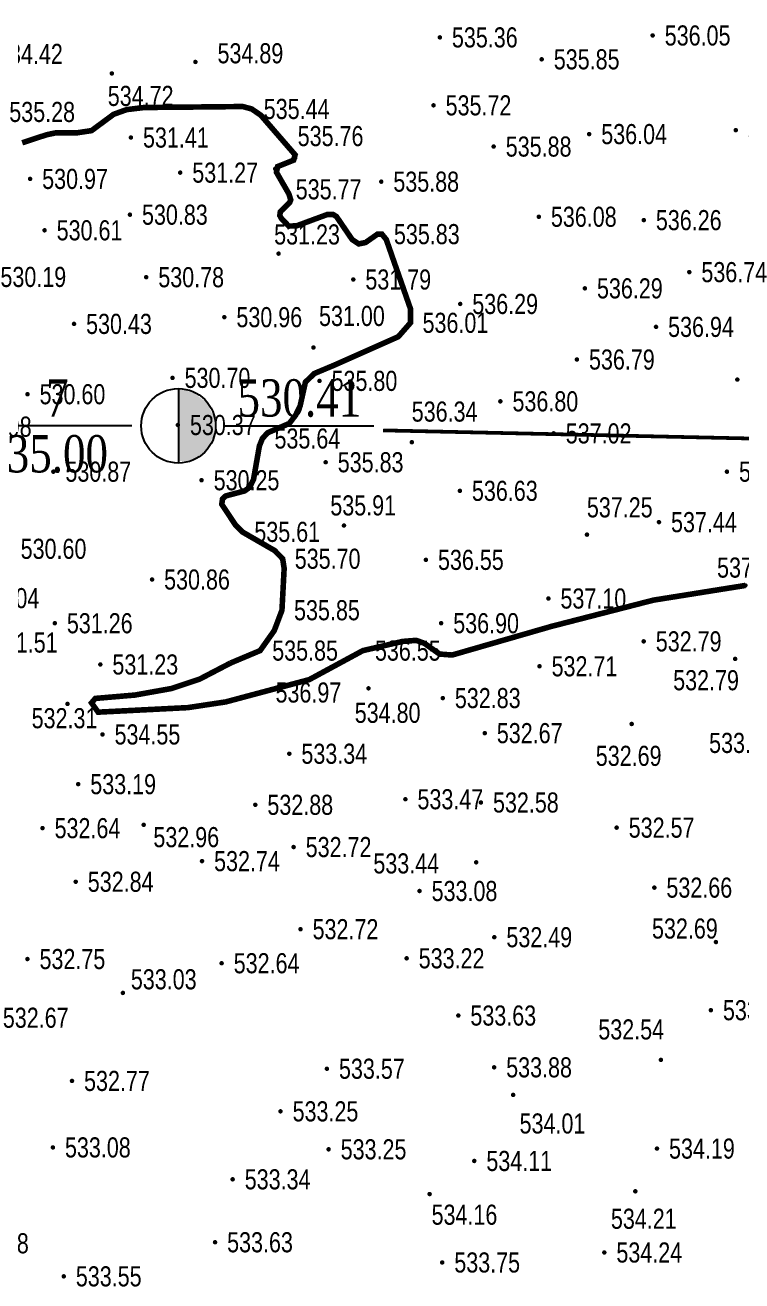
# Model space of a CAD drawing. Header units: millimetres. Extents: x 7408 to 22184, y -2085 to 5798.
# Drawn here: x 7682.5 to 7721, y -1908.1 to -1840.7 of the extents above; entities that cross this region are included whole.
import ezdxf
from ezdxf.enums import TextEntityAlignment as Align

# ---------------------------------------------------------------- set-up
doc = ezdxf.new("R2010")
doc.units = ezdxf.units.MM
doc.linetypes.add('DASHDOT', pattern=[1, 0.5, -0.25, 0, -0.25])
doc.linetypes.add('PMX', pattern=[13, 10, -1, 0, -1, 0, -1])
for name, color, linetype in [('GCD', 252, 'Continuous'), ('KTD', 7, 'Continuous'), ('挖方区', 5, 'Continuous'), ('道路-中心线', 12, 'DASHDOT')]:
    doc.layers.add(name, color=color, linetype=linetype)
doc.styles.add('DZNUM', font='TIMES.TTF')
doc.styles.add('HZ', font='jzfz_ena.shx', dxfattribs={"width": 0.7, "bigfont": 'jzfz_cna.shx'})
doc.styles.get("Standard").update_dxf_attribs({"font": 'SimSun.ttf', "width": 0.8})
doc.linetypes.add('陡坎线1', pattern='A,0.15,["|",Standard,S=0.2,R=0,X=0,Y=0],0.15', length=0.3)

# ---------------------------------------------------------------- blocks, each defined once
blk = doc.blocks.new('tl_ztk')
blk.add_line((0, 1.956), (0, -2.004))
blk.add_circle((0, 0), 2)
for points in [[(0.439, 1.901), (0.439, -1.894), (-0.003, 1.956), (-0.003, -1.894)], [(0.858, 1.742), (0.858, -1.77), (0.439, 1.901), (0.439, -1.894)], [(1.555, 1.233), (1.555, -1.274), (0.858, 1.742), (0.858, -1.77)], [(1.9, 0.461), (1.9, -0.476), (1.555, 1.233), (1.555, -1.274)]]:
    blk.add_solid(points)
blk = doc.blocks.new('GC200')
at = {"linetype": 'Continuous', "const_width": 0.2, "flags": 128}
blk.add_lwpolyline([(-0.1, 0, 1), (0.1, 0, 1)], format="xyb", close=True, dxfattribs=at)
blk = doc.blocks.new('122121')
at = {"layer": 'GCD', "color": 252, "linetype": 'Continuous', "lineweight": 5}
ref = blk.add_blockref('GC200', (7704.787, -1841.351, 267.678), dxfattribs=dict(at, xscale=0.6, yscale=0.6, zscale=0.6))
ref.add_attrib('height', '535.36', dxfattribs={"linetype": 'Continuous', "height": 1.08, "style": 'HZ', "width": 0.8}).set_placement((7705.435, -1841.351, 267.678), align=Align.MIDDLE_LEFT)
ref = blk.add_blockref('GC200', (7716.218, -1841.248, 268.025), dxfattribs=dict(at, xscale=0.6, yscale=0.6, zscale=0.6))
ref.add_attrib('height', '536.05', dxfattribs={"linetype": 'Continuous', "height": 1.08, "style": 'HZ', "width": 0.8}).set_placement((7716.867, -1841.248, 268.025), align=Align.MIDDLE_LEFT)
ref = blk.add_blockref('GC200', (7680.506, -1842.622, 267.212), dxfattribs=dict(at, xscale=0.6, yscale=0.6, zscale=0.6))
ref.add_attrib('height', '534.42', dxfattribs={"linetype": 'Continuous', "height": 1.08, "style": 'HZ', "width": 0.8}).set_placement((7681, -1842.24, 267.212), align=Align.MIDDLE_LEFT)
ref = blk.add_blockref('GC200', (7691.656, -1842.671, 267.445), dxfattribs=dict(at, xscale=0.6, yscale=0.6, zscale=0.6))
ref.add_attrib('height', '534.89', dxfattribs={"linetype": 'Continuous', "height": 1.08, "style": 'HZ', "width": 0.8}).set_placement((7692.843, -1842.205, 267.445), align=Align.MIDDLE_LEFT)
ref = blk.add_blockref('GC200', (7710.258, -1842.529, 267.923), dxfattribs=dict(at, xscale=0.6, yscale=0.6, zscale=0.6))
ref.add_attrib('height', '535.85', dxfattribs={"linetype": 'Continuous', "height": 1.08, "style": 'HZ', "width": 0.8}).set_placement((7710.907, -1842.529, 267.923), align=Align.MIDDLE_LEFT)
ref = blk.add_blockref('GC200', (7687.167, -1843.287, 267.36), dxfattribs=dict(at, xscale=0.6, yscale=0.6, zscale=0.6))
ref.add_attrib('height', '534.72', dxfattribs={"linetype": 'Continuous', "height": 1.08, "style": 'HZ', "width": 0.8}).set_placement((7686.947, -1844.495, 267.36), align=Align.MIDDLE_LEFT)
ref = blk.add_blockref('GC200', (7681.289, -1846.652, 267.639), dxfattribs=dict(at, xscale=0.6, yscale=0.6, zscale=0.6))
ref.add_attrib('height', '535.28', dxfattribs={"linetype": 'Continuous', "height": 1.08, "style": 'HZ', "width": 0.8}).set_placement((7681.656, -1845.356, 267.639), align=Align.MIDDLE_LEFT)
ref = blk.add_blockref('GC200', (7694.678, -1845.196, 267.721), dxfattribs=dict(at, xscale=0.6, yscale=0.6, zscale=0.6))
ref.add_attrib('height', '535.44', dxfattribs={"linetype": 'Continuous', "height": 1.08, "style": 'HZ', "width": 0.8}).set_placement((7695.326, -1845.196, 267.721), align=Align.MIDDLE_LEFT)
ref = blk.add_blockref('GC200', (7704.447, -1845.002, 267.86), dxfattribs=dict(at, xscale=0.6, yscale=0.6, zscale=0.6))
ref.add_attrib('height', '535.72', dxfattribs={"linetype": 'Continuous', "height": 1.08, "style": 'HZ', "width": 0.8}).set_placement((7705.095, -1845.002, 267.86), align=Align.MIDDLE_LEFT)
ref = blk.add_blockref('GC200', (7688.191, -1846.732, 265.706), dxfattribs=dict(at, xscale=0.6, yscale=0.6, zscale=0.6))
ref.add_attrib('height', '531.41', dxfattribs={"linetype": 'Continuous', "height": 1.08, "style": 'HZ', "width": 0.8}).set_placement((7688.839, -1846.732, 265.706), align=Align.MIDDLE_LEFT)
ref = blk.add_blockref('GC200', (7697.016, -1847.828, 267.882), dxfattribs=dict(at, xscale=0.6, yscale=0.6, zscale=0.6))
ref.add_attrib('height', '535.76', dxfattribs={"linetype": 'Continuous', "height": 1.08, "style": 'HZ', "width": 0.8}).set_placement((7697.149, -1846.652, 267.882), align=Align.MIDDLE_LEFT)
ref = blk.add_blockref('GC200', (7712.809, -1846.546, 268.019), dxfattribs=dict(at, xscale=0.6, yscale=0.6, zscale=0.6))
ref.add_attrib('height', '536.04', dxfattribs={"linetype": 'Continuous', "height": 1.08, "style": 'HZ', "width": 0.8}).set_placement((7713.457, -1846.546, 268.019), align=Align.MIDDLE_LEFT)
ref = blk.add_blockref('GC200', (7720.682, -1846.337, 268.202), dxfattribs=dict(at, xscale=0.6, yscale=0.6, zscale=0.6))
ref.add_attrib('height', '536.40', dxfattribs={"linetype": 'Continuous', "height": 1.08, "style": 'HZ', "width": 0.8}).set_placement((7721.33, -1846.337, 268.202), align=Align.MIDDLE_LEFT)
ref = blk.add_blockref('GC200', (7707.677, -1847.216, 267.94), dxfattribs=dict(at, xscale=0.6, yscale=0.6, zscale=0.6))
ref.add_attrib('height', '535.88', dxfattribs={"linetype": 'Continuous', "height": 1.08, "style": 'HZ', "width": 0.8}).set_placement((7708.326, -1847.216, 267.94), align=Align.MIDDLE_LEFT)
ref = blk.add_blockref('GC200', (7690.838, -1848.617, 265.635), dxfattribs=dict(at, xscale=0.6, yscale=0.6, zscale=0.6))
ref.add_attrib('height', '531.27', dxfattribs={"linetype": 'Continuous', "height": 1.08, "style": 'HZ', "width": 0.8}).set_placement((7691.487, -1848.617, 265.635), align=Align.MIDDLE_LEFT)
ref = blk.add_blockref('GC200', (7695.942, -1848.412, 267.884), dxfattribs=dict(at, xscale=0.6, yscale=0.6, zscale=0.6))
ref.add_attrib('height', '535.77', dxfattribs={"linetype": 'Continuous', "height": 1.08, "style": 'HZ', "width": 0.8}).set_placement((7697.045, -1849.511, 267.884), align=Align.MIDDLE_LEFT)
ref = blk.add_blockref('GC200', (7682.775, -1848.954, 265.487), dxfattribs=dict(at, xscale=0.6, yscale=0.6, zscale=0.6))
ref.add_attrib('height', '530.97', dxfattribs={"linetype": 'Continuous', "height": 1.08, "style": 'HZ', "width": 0.8}).set_placement((7683.423, -1848.954, 265.487), align=Align.MIDDLE_LEFT)
ref = blk.add_blockref('GC200', (7701.639, -1849.102, 267.94), dxfattribs=dict(at, xscale=0.6, yscale=0.6, zscale=0.6))
ref.add_attrib('height', '535.88', dxfattribs={"linetype": 'Continuous', "height": 1.08, "style": 'HZ', "width": 0.8}).set_placement((7702.287, -1849.102, 267.94), align=Align.MIDDLE_LEFT)
ref = blk.add_blockref('GC200', (7688.138, -1850.876, 265.414), dxfattribs=dict(at, xscale=0.6, yscale=0.6, zscale=0.6))
ref.add_attrib('height', '530.83', dxfattribs={"linetype": 'Continuous', "height": 1.08, "style": 'HZ', "width": 0.8}).set_placement((7688.786, -1850.876, 265.414), align=Align.MIDDLE_LEFT)
ref = blk.add_blockref('GC200', (7710.104, -1850.987, 268.041), dxfattribs=dict(at, xscale=0.6, yscale=0.6, zscale=0.6))
ref.add_attrib('height', '536.08', dxfattribs={"linetype": 'Continuous', "height": 1.08, "style": 'HZ', "width": 0.8}).set_placement((7710.752, -1850.987, 268.041), align=Align.MIDDLE_LEFT)
ref = blk.add_blockref('GC200', (7715.743, -1851.168, 268.131), dxfattribs=dict(at, xscale=0.6, yscale=0.6, zscale=0.6))
ref.add_attrib('height', '536.26', dxfattribs={"linetype": 'Continuous', "height": 1.08, "style": 'HZ', "width": 0.8}).set_placement((7716.391, -1851.168, 268.131), align=Align.MIDDLE_LEFT)
ref = blk.add_blockref('GC200', (7683.552, -1851.715, 265.305), dxfattribs=dict(at, xscale=0.6, yscale=0.6, zscale=0.6))
ref.add_attrib('height', '530.61', dxfattribs={"linetype": 'Continuous', "height": 1.08, "style": 'HZ', "width": 0.8}).set_placement((7684.201, -1851.715, 265.305), align=Align.MIDDLE_LEFT)
ref = blk.add_blockref('GC200', (7696.123, -1852.968, 265.613), dxfattribs=dict(at, xscale=0.6, yscale=0.6, zscale=0.6))
ref.add_attrib('height', '531.23', dxfattribs={"linetype": 'Continuous', "height": 1.08, "style": 'HZ', "width": 0.8}).set_placement((7695.885, -1851.937, 265.613), align=Align.MIDDLE_LEFT)
ref = blk.add_blockref('GC200', (7701.672, -1851.92, 267.913), dxfattribs=dict(at, xscale=0.6, yscale=0.6, zscale=0.6))
ref.add_attrib('height', '535.83', dxfattribs={"linetype": 'Continuous', "height": 1.08, "style": 'HZ', "width": 0.8}).set_placement((7702.32, -1851.92, 267.913), align=Align.MIDDLE_LEFT)
ref = blk.add_blockref('GC200', (7680.533, -1854.219, 265.096), dxfattribs=dict(at, xscale=0.6, yscale=0.6, zscale=0.6))
ref.add_attrib('height', '530.19', dxfattribs={"linetype": 'Continuous', "height": 1.08, "style": 'HZ', "width": 0.8}).set_placement((7681.181, -1854.219, 265.096), align=Align.MIDDLE_LEFT)
ref = blk.add_blockref('GC200', (7689.014, -1854.234, 265.389), dxfattribs=dict(at, xscale=0.6, yscale=0.6, zscale=0.6))
ref.add_attrib('height', '530.78', dxfattribs={"linetype": 'Continuous', "height": 1.08, "style": 'HZ', "width": 0.8}).set_placement((7689.662, -1854.234, 265.389), align=Align.MIDDLE_LEFT)
ref = blk.add_blockref('GC200', (7718.188, -1853.961, 268.368), dxfattribs=dict(at, xscale=0.6, yscale=0.6, zscale=0.6))
ref.add_attrib('height', '536.74', dxfattribs={"linetype": 'Continuous', "height": 1.08, "style": 'HZ', "width": 0.8}).set_placement((7718.836, -1853.961, 268.368), align=Align.MIDDLE_LEFT)
ref = blk.add_blockref('GC200', (7700.137, -1854.357, 265.895), dxfattribs=dict(at, xscale=0.6, yscale=0.6, zscale=0.6))
ref.add_attrib('height', '531.79', dxfattribs={"linetype": 'Continuous', "height": 1.08, "style": 'HZ', "width": 0.8}).set_placement((7700.785, -1854.357, 265.895), align=Align.MIDDLE_LEFT)
ref = blk.add_blockref('GC200', (7712.578, -1854.833, 268.142), dxfattribs=dict(at, xscale=0.6, yscale=0.6, zscale=0.6))
ref.add_attrib('height', '536.29', dxfattribs={"linetype": 'Continuous', "height": 1.08, "style": 'HZ', "width": 0.8}).set_placement((7713.227, -1854.833, 268.142), align=Align.MIDDLE_LEFT)
ref = blk.add_blockref('GC200', (7705.881, -1855.671, 268.143), dxfattribs=dict(at, xscale=0.6, yscale=0.6, zscale=0.6))
ref.add_attrib('height', '536.29', dxfattribs={"linetype": 'Continuous', "height": 1.08, "style": 'HZ', "width": 0.8}).set_placement((7706.529, -1855.671, 268.143), align=Align.MIDDLE_LEFT)
ref = blk.add_blockref('GC200', (7685.135, -1856.742, 265.213), dxfattribs=dict(at, xscale=0.6, yscale=0.6, zscale=0.6))
ref.add_attrib('height', '530.43', dxfattribs={"linetype": 'Continuous', "height": 1.08, "style": 'HZ', "width": 0.8}).set_placement((7685.783, -1856.742, 265.213), align=Align.MIDDLE_LEFT)
ref = blk.add_blockref('GC200', (7693.209, -1856.38, 265.478), dxfattribs=dict(at, xscale=0.6, yscale=0.6, zscale=0.6))
ref.add_attrib('height', '530.96', dxfattribs={"linetype": 'Continuous', "height": 1.08, "style": 'HZ', "width": 0.8}).set_placement((7693.858, -1856.38, 265.478), align=Align.MIDDLE_LEFT)
ref = blk.add_blockref('GC200', (7697.995, -1858.012, 265.499), dxfattribs=dict(at, xscale=0.6, yscale=0.6, zscale=0.6))
ref.add_attrib('height', '531.00', dxfattribs={"linetype": 'Continuous', "height": 1.08, "style": 'HZ', "width": 0.8}).set_placement((7698.297, -1856.315, 265.499), align=Align.MIDDLE_LEFT)
ref = blk.add_blockref('GC200', (7703.208, -1856.684, 268.005), dxfattribs=dict(at, xscale=0.6, yscale=0.6, zscale=0.6))
ref.add_attrib('height', '536.01', dxfattribs={"linetype": 'Continuous', "height": 1.08, "style": 'HZ', "width": 0.8}).set_placement((7703.857, -1856.684, 268.005), align=Align.MIDDLE_LEFT)
ref = blk.add_blockref('GC200', (7716.4, -1856.902, 268.471), dxfattribs=dict(at, xscale=0.6, yscale=0.6, zscale=0.6))
ref.add_attrib('height', '536.94', dxfattribs={"linetype": 'Continuous', "height": 1.08, "style": 'HZ', "width": 0.8}).set_placement((7717.049, -1856.902, 268.471), align=Align.MIDDLE_LEFT)
ref = blk.add_blockref('GC200', (7712.15, -1858.656, 268.396), dxfattribs=dict(at, xscale=0.6, yscale=0.6, zscale=0.6))
ref.add_attrib('height', '536.79', dxfattribs={"linetype": 'Continuous', "height": 1.08, "style": 'HZ', "width": 0.8}).set_placement((7712.798, -1858.656, 268.396), align=Align.MIDDLE_LEFT)
ref = blk.add_blockref('GC200', (7690.425, -1859.641, 265.348), dxfattribs=dict(at, xscale=0.6, yscale=0.6, zscale=0.6))
ref.add_attrib('height', '530.70', dxfattribs={"linetype": 'Continuous', "height": 1.08, "style": 'HZ', "width": 0.8}).set_placement((7691.073, -1859.641, 265.348), align=Align.MIDDLE_LEFT)
ref = blk.add_blockref('GC200', (7698.321, -1859.803, 267.899), dxfattribs=dict(at, xscale=0.6, yscale=0.6, zscale=0.6))
ref.add_attrib('height', '535.80', dxfattribs={"linetype": 'Continuous', "height": 1.08, "style": 'HZ', "width": 0.8}).set_placement((7698.969, -1859.803, 267.899), align=Align.MIDDLE_LEFT)
ref = blk.add_blockref('GC200', (7720.768, -1859.734, 268.629), dxfattribs=dict(at, xscale=0.6, yscale=0.6, zscale=0.6))
ref.add_attrib('height', '537.26', dxfattribs={"linetype": 'Continuous', "height": 1.08, "style": 'HZ', "width": 0.8}).set_placement((7721.416, -1859.734, 268.629), align=Align.MIDDLE_LEFT)
ref = blk.add_blockref('GC200', (7682.635, -1860.52, 265.3), dxfattribs=dict(at, xscale=0.6, yscale=0.6, zscale=0.6))
ref.add_attrib('height', '530.60', dxfattribs={"linetype": 'Continuous', "height": 1.08, "style": 'HZ', "width": 0.8}).set_placement((7683.283, -1860.52, 265.3), align=Align.MIDDLE_LEFT)
ref = blk.add_blockref('GC200', (7708.039, -1860.903, 268.398), dxfattribs=dict(at, xscale=0.6, yscale=0.6, zscale=0.6))
ref.add_attrib('height', '536.80', dxfattribs={"linetype": 'Continuous', "height": 1.08, "style": 'HZ', "width": 0.8}).set_placement((7708.688, -1860.903, 268.398), align=Align.MIDDLE_LEFT)
ref = blk.add_blockref('GC200', (7703.28, -1863.1, 268.17), dxfattribs=dict(at, xscale=0.6, yscale=0.6, zscale=0.6))
ref.add_attrib('height', '536.34', dxfattribs={"linetype": 'Continuous', "height": 1.08, "style": 'HZ', "width": 0.8}).set_placement((7703.276, -1861.452, 268.17), align=Align.MIDDLE_LEFT)
ref = blk.add_blockref('GC200', (7678.675, -1862.263, 264.988), dxfattribs=dict(at, xscale=0.6, yscale=0.6, zscale=0.6))
ref.add_attrib('height', '529.98', dxfattribs={"linetype": 'Continuous', "height": 1.08, "style": 'HZ', "width": 0.8}).set_placement((7679.323, -1862.263, 264.988), align=Align.MIDDLE_LEFT)
ref = blk.add_blockref('GC200', (7690.712, -1862.174, 265.185), dxfattribs=dict(at, xscale=0.6, yscale=0.6, zscale=0.6))
ref.add_attrib('height', '530.37', dxfattribs={"linetype": 'Continuous', "height": 1.08, "style": 'HZ', "width": 0.8}).set_placement((7691.36, -1862.174, 265.185), align=Align.MIDDLE_LEFT)
ref = blk.add_blockref('GC200', (7695.255, -1862.899, 267.817), dxfattribs=dict(at, xscale=0.6, yscale=0.6, zscale=0.6))
ref.add_attrib('height', '535.64', dxfattribs={"linetype": 'Continuous', "height": 1.08, "style": 'HZ', "width": 0.8}).set_placement((7695.903, -1862.899, 267.817), align=Align.MIDDLE_LEFT)
ref = blk.add_blockref('GC200', (7710.902, -1862.624, 268.509), dxfattribs=dict(at, xscale=0.6, yscale=0.6, zscale=0.6))
ref.add_attrib('height', '537.02', dxfattribs={"linetype": 'Continuous', "height": 1.08, "style": 'HZ', "width": 0.8}).set_placement((7711.55, -1862.624, 268.509), align=Align.MIDDLE_LEFT)
ref = blk.add_blockref('GC200', (7698.653, -1864.174, 267.913), dxfattribs=dict(at, xscale=0.6, yscale=0.6, zscale=0.6))
ref.add_attrib('height', '535.83', dxfattribs={"linetype": 'Continuous', "height": 1.08, "style": 'HZ', "width": 0.8}).set_placement((7699.301, -1864.174, 267.913), align=Align.MIDDLE_LEFT)
ref = blk.add_blockref('GC200', (7684.024, -1864.681, 265.436), dxfattribs=dict(at, xscale=0.6, yscale=0.6, zscale=0.6))
ref.add_attrib('height', '530.87', dxfattribs={"linetype": 'Continuous', "height": 1.08, "style": 'HZ', "width": 0.8}).set_placement((7684.672, -1864.681, 265.436), align=Align.MIDDLE_LEFT)
ref = blk.add_blockref('GC200', (7720.209, -1864.681, 268.731), dxfattribs=dict(at, xscale=0.6, yscale=0.6, zscale=0.6))
ref.add_attrib('height', '537.46', dxfattribs={"linetype": 'Continuous', "height": 1.08, "style": 'HZ', "width": 0.8}).set_placement((7720.857, -1864.681, 268.731), align=Align.MIDDLE_LEFT)
ref = blk.add_blockref('GC200', (7691.986, -1865.14, 265.124), dxfattribs=dict(at, xscale=0.6, yscale=0.6, zscale=0.6))
ref.add_attrib('height', '530.25', dxfattribs={"linetype": 'Continuous', "height": 1.08, "style": 'HZ', "width": 0.8}).set_placement((7692.635, -1865.14, 265.124), align=Align.MIDDLE_LEFT)
ref = blk.add_blockref('GC200', (7705.862, -1865.71, 268.315), dxfattribs=dict(at, xscale=0.6, yscale=0.6, zscale=0.6))
ref.add_attrib('height', '536.63', dxfattribs={"linetype": 'Continuous', "height": 1.08, "style": 'HZ', "width": 0.8}).set_placement((7706.51, -1865.71, 268.315), align=Align.MIDDLE_LEFT)
ref = blk.add_blockref('GC200', (7699.636, -1867.574, 267.956), dxfattribs=dict(at, xscale=0.6, yscale=0.6, zscale=0.6))
ref.add_attrib('height', '535.91', dxfattribs={"linetype": 'Continuous', "height": 1.08, "style": 'HZ', "width": 0.8}).set_placement((7698.902, -1866.493, 267.956), align=Align.MIDDLE_LEFT)
ref = blk.add_blockref('GC200', (7712.69, -1868.062, 268.625), dxfattribs=dict(at, xscale=0.6, yscale=0.6, zscale=0.6))
ref.add_attrib('height', '537.25', dxfattribs={"linetype": 'Continuous', "height": 1.08, "style": 'HZ', "width": 0.8}).set_placement((7712.685, -1866.597, 268.625), align=Align.MIDDLE_LEFT)
ref = blk.add_blockref('GC200', (7716.558, -1867.391, 268.719), dxfattribs=dict(at, xscale=0.6, yscale=0.6, zscale=0.6))
ref.add_attrib('height', '537.44', dxfattribs={"linetype": 'Continuous', "height": 1.08, "style": 'HZ', "width": 0.8}).set_placement((7717.206, -1867.391, 268.719), align=Align.MIDDLE_LEFT)
ref = blk.add_blockref('GC200', (7694.173, -1867.915, 267.807), dxfattribs=dict(at, xscale=0.6, yscale=0.6, zscale=0.6))
ref.add_attrib('height', '535.61', dxfattribs={"linetype": 'Continuous', "height": 1.08, "style": 'HZ', "width": 0.8}).set_placement((7694.821, -1867.915, 267.807), align=Align.MIDDLE_LEFT)
ref = blk.add_blockref('GC200', (7681.618, -1868.824, 265.298), dxfattribs=dict(at, xscale=0.6, yscale=0.6, zscale=0.6))
ref.add_attrib('height', '530.60', dxfattribs={"linetype": 'Continuous', "height": 1.08, "style": 'HZ', "width": 0.8}).set_placement((7682.266, -1868.824, 265.298), align=Align.MIDDLE_LEFT)
ref = blk.add_blockref('GC200', (7696.342, -1869.357, 267.851), dxfattribs=dict(at, xscale=0.6, yscale=0.6, zscale=0.6))
ref.add_attrib('height', '535.70', dxfattribs={"linetype": 'Continuous', "height": 1.08, "style": 'HZ', "width": 0.8}).set_placement((7696.991, -1869.357, 267.851), align=Align.MIDDLE_LEFT)
ref = blk.add_blockref('GC200', (7704.038, -1869.418, 268.275), dxfattribs=dict(at, xscale=0.6, yscale=0.6, zscale=0.6))
ref.add_attrib('height', '536.55', dxfattribs={"linetype": 'Continuous', "height": 1.08, "style": 'HZ', "width": 0.8}).set_placement((7704.686, -1869.418, 268.275), align=Align.MIDDLE_LEFT)
ref = blk.add_blockref('GC200', (7689.326, -1870.474, 265.428), dxfattribs=dict(at, xscale=0.6, yscale=0.6, zscale=0.6))
ref.add_attrib('height', '530.86', dxfattribs={"linetype": 'Continuous', "height": 1.08, "style": 'HZ', "width": 0.8}).set_placement((7689.974, -1870.474, 265.428), align=Align.MIDDLE_LEFT)
ref = blk.add_blockref('GC200', (7721.199, -1870.793, 268.656), dxfattribs=dict(at, xscale=0.6, yscale=0.6, zscale=0.6))
ref.add_attrib('height', '537.31', dxfattribs={"linetype": 'Continuous', "height": 1.08, "style": 'HZ', "width": 0.8}).set_placement((7719.679, -1869.832, 268.656), align=Align.MIDDLE_LEFT)
ref = blk.add_blockref('GC200', (7679.088, -1871.473, 265.519), dxfattribs=dict(at, xscale=0.6, yscale=0.6, zscale=0.6))
ref.add_attrib('height', '531.04', dxfattribs={"linetype": 'Continuous', "height": 1.08, "style": 'HZ', "width": 0.8}).set_placement((7679.736, -1871.473, 265.519), align=Align.MIDDLE_LEFT)
ref = blk.add_blockref('GC200', (7710.618, -1871.495, 268.551), dxfattribs=dict(at, xscale=0.6, yscale=0.6, zscale=0.6))
ref.add_attrib('height', '537.10', dxfattribs={"linetype": 'Continuous', "height": 1.08, "style": 'HZ', "width": 0.8}).set_placement((7711.266, -1871.495, 268.551), align=Align.MIDDLE_LEFT)
ref = blk.add_blockref('GC200', (7696.306, -1872.123, 267.925), dxfattribs=dict(at, xscale=0.6, yscale=0.6, zscale=0.6))
ref.add_attrib('height', '535.85', dxfattribs={"linetype": 'Continuous', "height": 1.08, "style": 'HZ', "width": 0.8}).set_placement((7696.954, -1872.123, 267.925), align=Align.MIDDLE_LEFT)
ref = blk.add_blockref('GC200', (7684.102, -1872.822, 265.628), dxfattribs=dict(at, xscale=0.6, yscale=0.6, zscale=0.6))
ref.add_attrib('height', '531.26', dxfattribs={"linetype": 'Continuous', "height": 1.08, "style": 'HZ', "width": 0.8}).set_placement((7684.75, -1872.822, 265.628), align=Align.MIDDLE_LEFT)
ref = blk.add_blockref('GC200', (7704.856, -1872.82, 268.447), dxfattribs=dict(at, xscale=0.6, yscale=0.6, zscale=0.6))
ref.add_attrib('height', '536.90', dxfattribs={"linetype": 'Continuous', "height": 1.08, "style": 'HZ', "width": 0.8}).set_placement((7705.505, -1872.82, 268.447), align=Align.MIDDLE_LEFT)
ref = blk.add_blockref('GC200', (7715.738, -1873.796, 266.394), dxfattribs=dict(at, xscale=0.6, yscale=0.6, zscale=0.6))
ref.add_attrib('height', '532.79', dxfattribs={"linetype": 'Continuous', "height": 1.08, "style": 'HZ', "width": 0.8}).set_placement((7716.386, -1873.796, 266.394), align=Align.MIDDLE_LEFT)
ref = blk.add_blockref('GC200', (7680.073, -1873.859, 265.753), dxfattribs=dict(at, xscale=0.6, yscale=0.6, zscale=0.6))
ref.add_attrib('height', '531.51', dxfattribs={"linetype": 'Continuous', "height": 1.08, "style": 'HZ', "width": 0.8}).set_placement((7680.721, -1873.859, 265.753), align=Align.MIDDLE_LEFT)
ref = blk.add_blockref('GC200', (7695.133, -1874.291, 267.923), dxfattribs=dict(at, xscale=0.6, yscale=0.6, zscale=0.6))
ref.add_attrib('height', '535.85', dxfattribs={"linetype": 'Continuous', "height": 1.08, "style": 'HZ', "width": 0.8}).set_placement((7695.781, -1874.291, 267.923), align=Align.MIDDLE_LEFT)
ref = blk.add_blockref('GC200', (7700.651, -1874.293, 268.274), dxfattribs=dict(at, xscale=0.6, yscale=0.6, zscale=0.6))
ref.add_attrib('height', '536.55', dxfattribs={"linetype": 'Continuous', "height": 1.08, "style": 'HZ', "width": 0.8}).set_placement((7701.3, -1874.293, 268.274), align=Align.MIDDLE_LEFT)
ref = blk.add_blockref('GC200', (7686.548, -1875.038, 265.613), dxfattribs=dict(at, xscale=0.6, yscale=0.6, zscale=0.6))
ref.add_attrib('height', '531.23', dxfattribs={"linetype": 'Continuous', "height": 1.08, "style": 'HZ', "width": 0.8}).set_placement((7687.196, -1875.038, 265.613), align=Align.MIDDLE_LEFT)
ref = blk.add_blockref('GC200', (7710.141, -1875.135, 266.353), dxfattribs=dict(at, xscale=0.6, yscale=0.6, zscale=0.6))
ref.add_attrib('height', '532.71', dxfattribs={"linetype": 'Continuous', "height": 1.08, "style": 'HZ', "width": 0.8}).set_placement((7710.789, -1875.135, 266.353), align=Align.MIDDLE_LEFT)
ref = blk.add_blockref('GC200', (7720.65, -1874.738, 266.393), dxfattribs=dict(at, xscale=0.6, yscale=0.6, zscale=0.6))
ref.add_attrib('height', '532.79', dxfattribs={"linetype": 'Continuous', "height": 1.08, "style": 'HZ', "width": 0.8}).set_placement((7717.321, -1875.883, 266.393), align=Align.MIDDLE_LEFT)
ref = blk.add_blockref('GC200', (7695.31, -1876.543, 268.483), dxfattribs=dict(at, xscale=0.6, yscale=0.6, zscale=0.6))
ref.add_attrib('height', '536.97', dxfattribs={"linetype": 'Continuous', "height": 1.08, "style": 'HZ', "width": 0.8}).set_placement((7695.958, -1876.543, 268.483), align=Align.MIDDLE_LEFT)
ref = blk.add_blockref('GC200', (7700.954, -1876.319, 267.398), dxfattribs=dict(at, xscale=0.6, yscale=0.6, zscale=0.6))
ref.add_attrib('height', '534.80', dxfattribs={"linetype": 'Continuous', "height": 1.08, "style": 'HZ', "width": 0.8}).set_placement((7700.214, -1877.634, 267.398), align=Align.MIDDLE_LEFT)
ref = blk.add_blockref('GC200', (7704.944, -1876.843, 266.417), dxfattribs=dict(at, xscale=0.6, yscale=0.6, zscale=0.6))
ref.add_attrib('height', '532.83', dxfattribs={"linetype": 'Continuous', "height": 1.08, "style": 'HZ', "width": 0.8}).set_placement((7705.592, -1876.843, 266.417), align=Align.MIDDLE_LEFT)
ref = blk.add_blockref('GC200', (7684.785, -1877.155, 266.154), dxfattribs=dict(at, xscale=0.6, yscale=0.6, zscale=0.6))
ref.add_attrib('height', '532.31', dxfattribs={"linetype": 'Continuous', "height": 1.08, "style": 'HZ', "width": 0.8}).set_placement((7682.857, -1877.923, 266.154), align=Align.MIDDLE_LEFT)
ref = blk.add_blockref('GC200', (7686.663, -1878.795, 267.274), dxfattribs=dict(at, xscale=0.6, yscale=0.6, zscale=0.6))
ref.add_attrib('height', '534.55', dxfattribs={"linetype": 'Continuous', "height": 1.08, "style": 'HZ', "width": 0.8}).set_placement((7687.311, -1878.795, 267.274), align=Align.MIDDLE_LEFT)
ref = blk.add_blockref('GC200', (7707.199, -1878.726, 266.335), dxfattribs=dict(at, xscale=0.6, yscale=0.6, zscale=0.6))
ref.add_attrib('height', '532.67', dxfattribs={"linetype": 'Continuous', "height": 1.08, "style": 'HZ', "width": 0.8}).set_placement((7707.847, -1878.726, 266.335), align=Align.MIDDLE_LEFT)
ref = blk.add_blockref('GC200', (7715.092, -1878.234, 266.345), dxfattribs=dict(at, xscale=0.6, yscale=0.6, zscale=0.6))
ref.add_attrib('height', '532.69', dxfattribs={"linetype": 'Continuous', "height": 1.08, "style": 'HZ', "width": 0.8}).set_placement((7713.163, -1879.945, 266.345), align=Align.MIDDLE_LEFT)
ref = blk.add_blockref('GC200', (7696.7, -1879.833, 266.668), dxfattribs=dict(at, xscale=0.6, yscale=0.6, zscale=0.6))
ref.add_attrib('height', '533.34', dxfattribs={"linetype": 'Continuous', "height": 1.08, "style": 'HZ', "width": 0.8}).set_placement((7697.348, -1879.833, 266.668), align=Align.MIDDLE_LEFT)
ref = blk.add_blockref('GC200', (7724.841, -1880.635, 266.995), dxfattribs=dict(at, xscale=0.6, yscale=0.6, zscale=0.6))
ref.add_attrib('height', '533.99', dxfattribs={"linetype": 'Continuous', "height": 1.08, "style": 'HZ', "width": 0.8}).set_placement((7719.252, -1879.251, 266.995), align=Align.MIDDLE_LEFT)
ref = blk.add_blockref('GC200', (7685.359, -1881.466, 266.597), dxfattribs=dict(at, xscale=0.6, yscale=0.6, zscale=0.6))
ref.add_attrib('height', '533.19', dxfattribs={"linetype": 'Continuous', "height": 1.08, "style": 'HZ', "width": 0.8}).set_placement((7686.008, -1881.466, 266.597), align=Align.MIDDLE_LEFT)
ref = blk.add_blockref('GC200', (7694.873, -1882.576, 266.438), dxfattribs=dict(at, xscale=0.6, yscale=0.6, zscale=0.6))
ref.add_attrib('height', '532.88', dxfattribs={"linetype": 'Continuous', "height": 1.08, "style": 'HZ', "width": 0.8}).set_placement((7695.521, -1882.576, 266.438), align=Align.MIDDLE_LEFT)
ref = blk.add_blockref('GC200', (7702.935, -1882.276, 266.736), dxfattribs=dict(at, xscale=0.6, yscale=0.6, zscale=0.6))
ref.add_attrib('height', '533.47', dxfattribs={"linetype": 'Continuous', "height": 1.08, "style": 'HZ', "width": 0.8}).set_placement((7703.584, -1882.276, 266.736), align=Align.MIDDLE_LEFT)
ref = blk.add_blockref('GC200', (7706.993, -1882.452, 266.291), dxfattribs=dict(at, xscale=0.6, yscale=0.6, zscale=0.6))
ref.add_attrib('height', '532.58', dxfattribs={"linetype": 'Continuous', "height": 1.08, "style": 'HZ', "width": 0.8}).set_placement((7707.641, -1882.452, 266.291), align=Align.MIDDLE_LEFT)
ref = blk.add_blockref('GC200', (7683.441, -1883.83, 266.318), dxfattribs=dict(at, xscale=0.6, yscale=0.6, zscale=0.6))
ref.add_attrib('height', '532.64', dxfattribs={"linetype": 'Continuous', "height": 1.08, "style": 'HZ', "width": 0.8}).set_placement((7684.089, -1883.83, 266.318), align=Align.MIDDLE_LEFT)
ref = blk.add_blockref('GC200', (7714.283, -1883.802, 266.283), dxfattribs=dict(at, xscale=0.6, yscale=0.6, zscale=0.6))
ref.add_attrib('height', '532.57', dxfattribs={"linetype": 'Continuous', "height": 1.08, "style": 'HZ', "width": 0.8}).set_placement((7714.932, -1883.802, 266.283), align=Align.MIDDLE_LEFT)
ref = blk.add_blockref('GC200', (7688.877, -1883.652, 266.478), dxfattribs=dict(at, xscale=0.6, yscale=0.6, zscale=0.6))
ref.add_attrib('height', '532.96', dxfattribs={"linetype": 'Continuous', "height": 1.08, "style": 'HZ', "width": 0.8}).set_placement((7689.397, -1884.312, 266.478), align=Align.MIDDLE_LEFT)
ref = blk.add_blockref('GC200', (7696.931, -1884.845, 266.358), dxfattribs=dict(at, xscale=0.6, yscale=0.6, zscale=0.6))
ref.add_attrib('height', '532.72', dxfattribs={"linetype": 'Continuous', "height": 1.08, "style": 'HZ', "width": 0.8}).set_placement((7697.579, -1884.845, 266.358), align=Align.MIDDLE_LEFT)
ref = blk.add_blockref('GC200', (7692.011, -1885.601, 266.372), dxfattribs=dict(at, xscale=0.6, yscale=0.6, zscale=0.6))
ref.add_attrib('height', '532.74', dxfattribs={"linetype": 'Continuous', "height": 1.08, "style": 'HZ', "width": 0.8}).set_placement((7692.659, -1885.601, 266.372), align=Align.MIDDLE_LEFT)
ref = blk.add_blockref('GC200', (7706.738, -1885.665, 266.721), dxfattribs=dict(at, xscale=0.6, yscale=0.6, zscale=0.6))
ref.add_attrib('height', '533.44', dxfattribs={"linetype": 'Continuous', "height": 1.08, "style": 'HZ', "width": 0.8}).set_placement((7701.214, -1885.724, 266.721), align=Align.MIDDLE_LEFT)
ref = blk.add_blockref('GC200', (7685.225, -1886.71, 266.422), dxfattribs=dict(at, xscale=0.6, yscale=0.6, zscale=0.6))
ref.add_attrib('height', '532.84', dxfattribs={"linetype": 'Continuous', "height": 1.08, "style": 'HZ', "width": 0.8}).set_placement((7685.873, -1886.71, 266.422), align=Align.MIDDLE_LEFT)
ref = blk.add_blockref('GC200', (7703.695, -1887.206, 266.538), dxfattribs=dict(at, xscale=0.6, yscale=0.6, zscale=0.6))
ref.add_attrib('height', '533.08', dxfattribs={"linetype": 'Continuous', "height": 1.08, "style": 'HZ', "width": 0.8}).set_placement((7704.344, -1887.206, 266.538), align=Align.MIDDLE_LEFT)
ref = blk.add_blockref('GC200', (7716.31, -1887.024, 266.327), dxfattribs=dict(at, xscale=0.6, yscale=0.6, zscale=0.6))
ref.add_attrib('height', '532.66', dxfattribs={"linetype": 'Continuous', "height": 1.08, "style": 'HZ', "width": 0.8}).set_placement((7716.958, -1887.024, 266.327), align=Align.MIDDLE_LEFT)
ref = blk.add_blockref('GC200', (7697.301, -1889.257, 266.36), dxfattribs=dict(at, xscale=0.6, yscale=0.6, zscale=0.6))
ref.add_attrib('height', '532.72', dxfattribs={"linetype": 'Continuous', "height": 1.08, "style": 'HZ', "width": 0.8}).set_placement((7697.949, -1889.257, 266.36), align=Align.MIDDLE_LEFT)
ref = blk.add_blockref('GC200', (7719.618, -1889.949, 266.346), dxfattribs=dict(at, xscale=0.6, yscale=0.6, zscale=0.6))
ref.add_attrib('height', '532.69', dxfattribs={"linetype": 'Continuous', "height": 1.08, "style": 'HZ', "width": 0.8}).set_placement((7716.183, -1889.221, 266.346), align=Align.MIDDLE_LEFT)
ref = blk.add_blockref('GC200', (7707.712, -1889.688, 266.243), dxfattribs=dict(at, xscale=0.6, yscale=0.6, zscale=0.6))
ref.add_attrib('height', '532.49', dxfattribs={"linetype": 'Continuous', "height": 1.08, "style": 'HZ', "width": 0.8}).set_placement((7708.361, -1889.688, 266.243), align=Align.MIDDLE_LEFT)
ref = blk.add_blockref('GC200', (7682.632, -1890.861, 266.373), dxfattribs=dict(at, xscale=0.6, yscale=0.6, zscale=0.6))
ref.add_attrib('height', '532.75', dxfattribs={"linetype": 'Continuous', "height": 1.08, "style": 'HZ', "width": 0.8}).set_placement((7683.28, -1890.861, 266.373), align=Align.MIDDLE_LEFT)
ref = blk.add_blockref('GC200', (7693.064, -1891.086, 266.32), dxfattribs=dict(at, xscale=0.6, yscale=0.6, zscale=0.6))
ref.add_attrib('height', '532.64', dxfattribs={"linetype": 'Continuous', "height": 1.08, "style": 'HZ', "width": 0.8}).set_placement((7693.712, -1891.086, 266.32), align=Align.MIDDLE_LEFT)
ref = blk.add_blockref('GC200', (7703.003, -1890.822, 266.612), dxfattribs=dict(at, xscale=0.6, yscale=0.6, zscale=0.6))
ref.add_attrib('height', '533.22', dxfattribs={"linetype": 'Continuous', "height": 1.08, "style": 'HZ', "width": 0.8}).set_placement((7703.651, -1890.822, 266.612), align=Align.MIDDLE_LEFT)
ref = blk.add_blockref('GC200', (7687.76, -1892.682, 266.514), dxfattribs=dict(at, xscale=0.6, yscale=0.6, zscale=0.6))
ref.add_attrib('height', '533.03', dxfattribs={"linetype": 'Continuous', "height": 1.08, "style": 'HZ', "width": 0.8}).set_placement((7688.187, -1891.949, 266.514), align=Align.MIDDLE_LEFT)
ref = blk.add_blockref('GC200', (7680.661, -1894.014, 266.336), dxfattribs=dict(at, xscale=0.6, yscale=0.6, zscale=0.6))
ref.add_attrib('height', '532.67', dxfattribs={"linetype": 'Continuous', "height": 1.08, "style": 'HZ', "width": 0.8}).set_placement((7681.309, -1894.014, 266.336), align=Align.MIDDLE_LEFT)
ref = blk.add_blockref('GC200', (7705.779, -1893.896, 266.814), dxfattribs=dict(at, xscale=0.6, yscale=0.6, zscale=0.6))
ref.add_attrib('height', '533.63', dxfattribs={"linetype": 'Continuous', "height": 1.08, "style": 'HZ', "width": 0.8}).set_placement((7706.427, -1893.896, 266.814), align=Align.MIDDLE_LEFT)
ref = blk.add_blockref('GC200', (7719.346, -1893.609, 266.993), dxfattribs=dict(at, xscale=0.6, yscale=0.6, zscale=0.6))
ref.add_attrib('height', '533.99', dxfattribs={"linetype": 'Continuous', "height": 1.08, "style": 'HZ', "width": 0.8}).set_placement((7719.994, -1893.609, 266.993), align=Align.MIDDLE_LEFT)
ref = blk.add_blockref('GC200', (7716.663, -1896.278, 266.272), dxfattribs=dict(at, xscale=0.6, yscale=0.6, zscale=0.6))
ref.add_attrib('height', '532.54', dxfattribs={"linetype": 'Continuous', "height": 1.08, "style": 'HZ', "width": 0.8}).set_placement((7713.299, -1894.642, 266.272), align=Align.MIDDLE_LEFT)
ref = blk.add_blockref('GC200', (7698.719, -1896.754, 266.786), dxfattribs=dict(at, xscale=0.6, yscale=0.6, zscale=0.6))
ref.add_attrib('height', '533.57', dxfattribs={"linetype": 'Continuous', "height": 1.08, "style": 'HZ', "width": 0.8}).set_placement((7699.367, -1896.754, 266.786), align=Align.MIDDLE_LEFT)
ref = blk.add_blockref('GC200', (7707.702, -1896.678, 266.938), dxfattribs=dict(at, xscale=0.6, yscale=0.6, zscale=0.6))
ref.add_attrib('height', '533.88', dxfattribs={"linetype": 'Continuous', "height": 1.08, "style": 'HZ', "width": 0.8}).set_placement((7708.35, -1896.678, 266.938), align=Align.MIDDLE_LEFT)
ref = blk.add_blockref('GC200', (7685.025, -1897.408, 266.384), dxfattribs=dict(at, xscale=0.6, yscale=0.6, zscale=0.6))
ref.add_attrib('height', '532.77', dxfattribs={"linetype": 'Continuous', "height": 1.08, "style": 'HZ', "width": 0.8}).set_placement((7685.673, -1897.408, 266.384), align=Align.MIDDLE_LEFT)
ref = blk.add_blockref('GC200', (7708.727, -1898.16, 267.005), dxfattribs=dict(at, xscale=0.6, yscale=0.6, zscale=0.6))
ref.add_attrib('height', '534.01', dxfattribs={"linetype": 'Continuous', "height": 1.08, "style": 'HZ', "width": 0.8}).set_placement((7709.07, -1899.694, 267.005), align=Align.MIDDLE_LEFT)
ref = blk.add_blockref('GC200', (7696.227, -1899.042, 266.625), dxfattribs=dict(at, xscale=0.6, yscale=0.6, zscale=0.6))
ref.add_attrib('height', '533.25', dxfattribs={"linetype": 'Continuous', "height": 1.08, "style": 'HZ', "width": 0.8}).set_placement((7696.876, -1899.042, 266.625), align=Align.MIDDLE_LEFT)
ref = blk.add_blockref('GC200', (7683.999, -1900.98, 266.541), dxfattribs=dict(at, xscale=0.6, yscale=0.6, zscale=0.6))
ref.add_attrib('height', '533.08', dxfattribs={"linetype": 'Continuous', "height": 1.08, "style": 'HZ', "width": 0.8}).set_placement((7684.647, -1900.98, 266.541), align=Align.MIDDLE_LEFT)
ref = blk.add_blockref('GC200', (7698.81, -1901.082, 266.623), dxfattribs=dict(at, xscale=0.6, yscale=0.6, zscale=0.6))
ref.add_attrib('height', '533.25', dxfattribs={"linetype": 'Continuous', "height": 1.08, "style": 'HZ', "width": 0.8}).set_placement((7699.458, -1901.082, 266.623), align=Align.MIDDLE_LEFT)
ref = blk.add_blockref('GC200', (7716.451, -1901.043, 267.092), dxfattribs=dict(at, xscale=0.6, yscale=0.6, zscale=0.6))
ref.add_attrib('height', '534.19', dxfattribs={"linetype": 'Continuous', "height": 1.08, "style": 'HZ', "width": 0.8}).set_placement((7717.099, -1901.043, 267.092), align=Align.MIDDLE_LEFT)
ref = blk.add_blockref('GC200', (7706.636, -1901.707, 267.056), dxfattribs=dict(at, xscale=0.6, yscale=0.6, zscale=0.6))
ref.add_attrib('height', '534.11', dxfattribs={"linetype": 'Continuous', "height": 1.08, "style": 'HZ', "width": 0.8}).set_placement((7707.285, -1901.707, 267.056), align=Align.MIDDLE_LEFT)
ref = blk.add_blockref('GC200', (7693.656, -1902.694, 266.668), dxfattribs=dict(at, xscale=0.6, yscale=0.6, zscale=0.6))
ref.add_attrib('height', '533.34', dxfattribs={"linetype": 'Continuous', "height": 1.08, "style": 'HZ', "width": 0.8}).set_placement((7694.304, -1902.694, 266.668), align=Align.MIDDLE_LEFT)
ref = blk.add_blockref('GC200', (7704.238, -1903.486, 267.077), dxfattribs=dict(at, xscale=0.6, yscale=0.6, zscale=0.6))
ref.add_attrib('height', '534.16', dxfattribs={"linetype": 'Continuous', "height": 1.08, "style": 'HZ', "width": 0.8}).set_placement((7704.342, -1904.594, 267.077), align=Align.MIDDLE_LEFT)
ref = blk.add_blockref('GC200', (7715.288, -1903.337, 267.104), dxfattribs=dict(at, xscale=0.6, yscale=0.6, zscale=0.6))
ref.add_attrib('height', '534.21', dxfattribs={"linetype": 'Continuous', "height": 1.08, "style": 'HZ', "width": 0.8}).set_placement((7713.976, -1904.813, 267.104), align=Align.MIDDLE_LEFT)
ref = blk.add_blockref('GC200', (7678.523, -1906.13, 266.839), dxfattribs=dict(at, xscale=0.6, yscale=0.6, zscale=0.6))
ref.add_attrib('height', '533.68', dxfattribs={"linetype": 'Continuous', "height": 1.08, "style": 'HZ', "width": 0.8}).set_placement((7679.171, -1906.13, 266.839), align=Align.MIDDLE_LEFT)
ref = blk.add_blockref('GC200', (7692.711, -1906.075, 266.817), dxfattribs=dict(at, xscale=0.6, yscale=0.6, zscale=0.6))
ref.add_attrib('height', '533.63', dxfattribs={"linetype": 'Continuous', "height": 1.08, "style": 'HZ', "width": 0.8}).set_placement((7693.359, -1906.075, 266.817), align=Align.MIDDLE_LEFT)
ref = blk.add_blockref('GC200', (7713.622, -1906.625, 267.122), dxfattribs=dict(at, xscale=0.6, yscale=0.6, zscale=0.6))
ref.add_attrib('height', '534.24', dxfattribs={"linetype": 'Continuous', "height": 1.08, "style": 'HZ', "width": 0.8}).set_placement((7714.27, -1906.625, 267.122), align=Align.MIDDLE_LEFT)
ref = blk.add_blockref('GC200', (7704.914, -1907.161, 266.875), dxfattribs=dict(at, xscale=0.6, yscale=0.6, zscale=0.6))
ref.add_attrib('height', '533.75', dxfattribs={"linetype": 'Continuous', "height": 1.08, "style": 'HZ', "width": 0.8}).set_placement((7705.563, -1907.161, 266.875), align=Align.MIDDLE_LEFT)
ref = blk.add_blockref('GC200', (7684.583, -1907.906, 266.773), dxfattribs=dict(at, xscale=0.6, yscale=0.6, zscale=0.6))
ref.add_attrib('height', '533.55', dxfattribs={"linetype": 'Continuous', "height": 1.08, "style": 'HZ', "width": 0.8}).set_placement((7685.231, -1907.906, 266.773), align=Align.MIDDLE_LEFT)

msp = doc.modelspace()

# ---------------------------------------------------------------- linework, layer by layer
at = {"layer": 'KTD'}
for p, q in [((7688.24, -1862.219), (7680.24, -1862.219)), ((7693.24, -1862.219), (7701.24, -1862.219))]:
    msp.add_line(p, q, dxfattribs=at)
at = {"layer": 'KTD', "linetype": 'PMX', "ltscale": 0.025, "const_width": 0.2}
msp.add_lwpolyline([(7701.74, -1862.462), (7729.298, -1863.072)], dxfattribs=at)
at = {"layer": '挖方区', "color": 150, "linetype": '陡坎线1', "ltscale": 5, "const_width": 0.3}
for points, elevation in [([(7693.549, -1874.957), (7695.133, -1874.291), (7695.892, -1873.217), (7696.305, -1872.123), (7696.423, -1869.876), (7696.342, -1869.357), (7696.342, -1869.357), (7695.91, -1868.917), (7694.173, -1867.915), (7693.798, -1867.529), (7693.072, -1866.434), (7693.112, -1866.138), (7693.282, -1865.984), (7694.295, -1865.717), (7694.571, -1865.521), (7694.777, -1865.095), (7695.094, -1863.294), (7695.255, -1862.899), (7695.532, -1862.592), (7696.701, -1862.09), (7697.043, -1861.639), (7697.28, -1861.152), (7697.565, -1859.871), (7698.042, -1859.409), (7699.119, -1858.957), (7702.555, -1857.429), (7703.208, -1856.684), (7703.215, -1855.95), (7701.908, -1852.211), (7701.671, -1851.92), (7701.436, -1851.922), (7700.797, -1852.37), (7700.426, -1852.446), (7700.072, -1852.207), (7699.236, -1850.98), (7699.046, -1850.861), (7698.758, -1850.859), (7697.088, -1851.476), (7696.668, -1851.487), (7696.281, -1851.086), (7696.191, -1850.926), (7696.215, -1850.717), (7696.717, -1850.23), (7696.775, -1850.074), (7696.674, -1849.754), (7696.01, -1848.6), (7696.067, -1848.293), (7696.932, -1847.946), (7697.011, -1847.659), (7695.169, -1845.533), (7694.678, -1845.196), (7694.197, -1845.066), (7691.566, -1845.093), (7688.907, -1845.118), (7687.958, -1845.232), (7687.258, -1845.486), (7686.076, -1846.36), (7685.289, -1846.478), (7684.173, -1846.475), (7683.661, -1846.583), (7682.351, -1847.012)], -1.041), ([(7721.199, -1870.793), (7716.254, -1871.583), (7710.752, -1872.999), (7705.449, -1874.529), (7704.773, -1874.479), (7703.962, -1873.904), (7703.517, -1873.742), (7702.782, -1873.8), (7700.651, -1874.293), (7697.771, -1875.851), (7693.282, -1877.049), (7691.248, -1877.355), (7686.431, -1877.599), (7686.074, -1877.101), (7686.28, -1876.861), (7688.408, -1876.68), (7690.356, -1876.331), (7691.878, -1875.826), (7693.549, -1874.957)], 1.646)]:
    msp.add_lwpolyline(points, dxfattribs=dict(at, elevation=elevation))

# ---------------------------------------------------------------- block references
at = {"layer": 'KTD'}
msp.add_blockref('tl_ztk', (7690.74, -1862.219), dxfattribs=at)
at = {"layer": '道路-中心线', "linetype": 'Continuous'}
msp.add_blockref('122121', (0, 0), dxfattribs=at)

# ---------------------------------------------------------------- texts
at = {"layer": 'KTD', "style": 'DZNUM', "width": 0.8}
for s, p in [('7', (7684.24, -1860.719)), ('530.41', (7697.24, -1860.719)), ('35.00', (7684.24, -1863.719))]:
    msp.add_text(s, height=2, dxfattribs=at).set_placement(p, align=Align.MIDDLE_CENTER)

doc.saveas('drawing.dxf')
